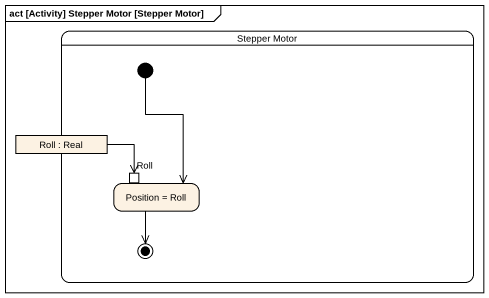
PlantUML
@startuml
mainframe act [Activity] Stepper Motor [Stepper Motor]
hide empty description
state "Stepper Motor" as Stepper_Motor {
  state "Roll : Real" as Roll <<object>>
  state "Position = Roll" as Position_Roll {
    state "Roll" as Roll_2 <<inputPin>>
  }
  [*] --> Position_Roll
  Position_Roll --> [*]
}
Roll -right-> Roll_2
@enduml
